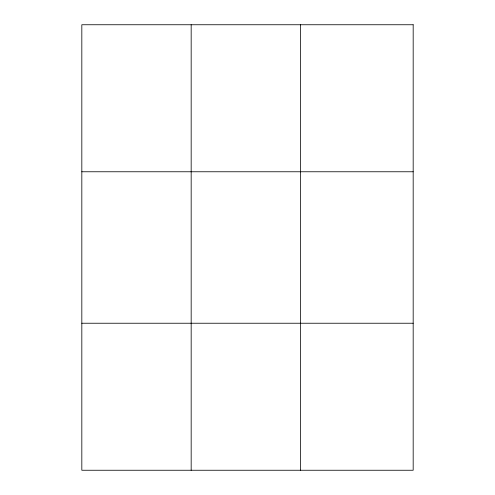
<?xml version="1.0" encoding="UTF-8"?>
<svg xmlns="http://www.w3.org/2000/svg" width="495" height="495" viewBox="0 0 495 495"><rect width="100%" height="100%" fill="white"/><g stroke="black" fill="none" stroke-linecap="round" stroke-linejoin="round"><path stroke-width="0.74" d="M191.169 470.25L191.169 24.75M300.514 470.25L300.514 24.75M81.824 171.765L413.177 171.765M81.824 323.235L413.177 323.235M413.177 24.75L413.177 470.25L81.824 470.25L81.824 24.75L413.177 24.75"/></g></svg>
